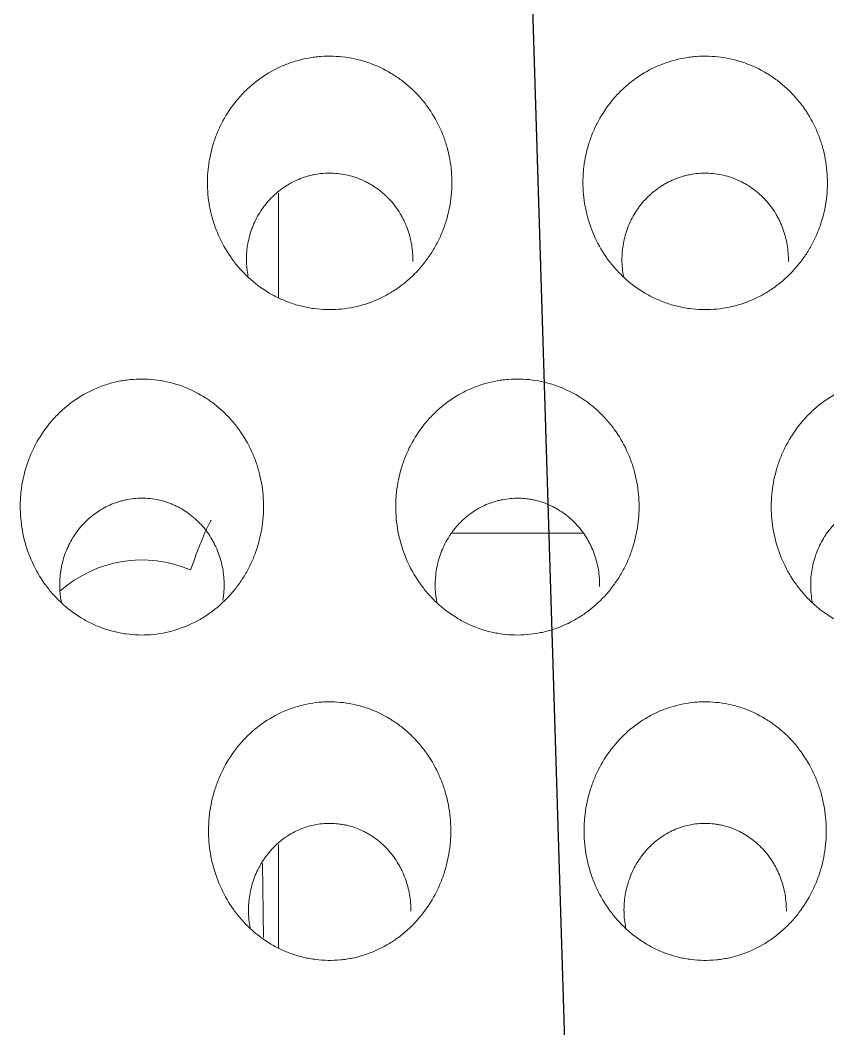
# Model space of a CAD drawing. Header units: inches. Extents: x 3778 to 56227, y -16914 to 35091.
# Drawn here: x 42394.77 to 42401.2, y -12669.57 to -12661.54 of the extents above; entities that cross this region are included whole.
import ezdxf

# ---------------------------------------------------------------- set-up
doc = ezdxf.new("R2010")
doc.units = ezdxf.units.IN
doc.header["$LTSCALE"] = 100
doc.header["$MEASUREMENT"] = 0
doc.linetypes.add('DH-HID2', pattern=[1.2, 0.8, -0.4])
doc.layers.add('2-con', color=2, linetype='Continuous')
doc.layers.add('FU-FURM', color=251, linetype='DH-HID2')
doc.layers.add('mark-B', color=2, linetype='Continuous', lineweight=20)

# ---------------------------------------------------------------- blocks, each defined once
blk = doc.blocks.new('cjscjdeh')
at = {"layer": 'FU-FURM', "color": 8}
blk.add_line((150240.6998, 68218.259), (150246.8581, 68019.7034), dxfattribs=at)
blk = doc.blocks.new('무풍1WAY 대형')
at = {"layer": 'mark-B'}
for p, q in [((287.224, -410.027), (287.224, -410.848)), ((287.3429, -410.1088), (287.352, -410.6977)), ((285.8386, -413.3262), (284.805, -413.3262)), ((287.224, -415.2016), (287.224, -416.0322))]:
    blk.add_line(p, q, dxfattribs=at)
blk.add_ellipse((288.3108, -412.0844), major_axis=(0, -1.0288), ratio=0.971746, start_param=5.885974, end_param=6.993406, dxfattribs=at)
for points, knots in [([(284.5927, -410.3292), (284.6311, -410.3826), (284.6638, -410.4387), (284.7186, -410.5559), (284.7407, -410.617), (284.7741, -410.7441), (284.7848, -410.8083), (284.7924, -410.9052), (284.7934, -410.9377), (284.7929, -410.9866), (284.7924, -411.0029), (284.7906, -411.0357), (284.7893, -411.0521), (284.7811, -411.1334), (284.7688, -411.197), (284.7419, -411.2905), (284.7316, -411.3213), (284.7079, -411.3821), (284.6945, -411.4123), (284.6507, -411.4998), (284.6164, -411.5547), (284.5573, -411.632), (284.5363, -411.6569), (284.5028, -411.6929), (284.4912, -411.7047), (284.4677, -411.7275), (284.4557, -411.7386), (284.3946, -411.7923), (284.3419, -411.83), (284.2712, -411.8703), (284.2568, -411.878), (284.2275, -411.8928), (284.2125, -411.8998), (284.1674, -411.9196), (284.1369, -411.9311), (284.0441, -411.9606), (283.9804, -411.9737), (283.8984, -411.9815), (283.8819, -411.9826), (283.8492, -411.9839), (283.8329, -411.9841), (283.784, -411.9834), (283.7191, -411.979), (283.6549, -411.9676), (283.6069, -411.9564), (283.5909, -411.9523), (283.5594, -411.9431), (283.5438, -411.9381), (283.4668, -411.9112), (283.4079, -411.8834), (283.3379, -411.841), (283.324, -411.8321), (283.2968, -411.8136), (283.2569, -411.785), (283.1946, -411.7327), (283.1491, -411.6861), (283.1058, -411.6372), (283.0852, -411.6114), (283.0276, -411.5319), (282.9948, -411.4759), (282.9602, -411.4022), (282.9536, -411.3873), (282.9412, -411.3571), (282.9352, -411.3418), (282.9185, -411.2954), (282.9089, -411.2642), (282.8844, -411.1698), (282.8738, -411.1058), (282.8664, -411.0081), (282.8654, -410.9751), (282.8663, -410.9098), (282.8683, -410.8774), (282.8783, -410.7806), (282.8906, -410.7169), (282.9134, -410.6382), (282.9183, -410.6225), (282.9289, -410.5914), (282.9457, -410.5454), (282.9655, -410.5009), (283.009, -410.414), (283.0432, -410.3588), (283.103, -410.2803), (283.1241, -410.2552), (283.1684, -410.2076), (283.2148, -410.1622), (283.2654, -410.1216), (283.3051, -410.093), (283.3186, -410.0838), (283.3462, -410.066), (283.3603, -410.0574), (283.4314, -410.0165), (283.4908, -409.9902), (283.5836, -409.9603), (283.6152, -409.952), (283.6636, -409.942), (283.6798, -409.9391), (283.7123, -409.9342), (283.7285, -409.9322), (283.8096, -409.9246), (283.8746, -409.9254), (283.9561, -409.9355), (283.9724, -409.938), (284.0048, -409.9438), (284.0529, -409.9538), (284.131, -409.9768), (284.1913, -410.0018), (284.2357, -410.0229), (284.2504, -410.0304), (284.2793, -410.0461), (284.2935, -410.0543), (284.3632, -410.0971), (284.4149, -410.1366), (284.4866, -410.2036), (284.5096, -410.2273), (284.553, -410.2767), (284.5735, -410.3025), (284.5927, -410.3292)], [0, 0, 0, 0, 0.03125, 0.03125, 0.0625, 0.0625, 0.09375, 0.09375, 0.109375, 0.109375, 0.117188, 0.117188, 0.125, 0.125, 0.15625, 0.15625, 0.171875, 0.171875, 0.1875, 0.1875, 0.21875, 0.21875, 0.234375, 0.234375, 0.242187, 0.242187, 0.25, 0.25, 0.28125, 0.28125, 0.289062, 0.289062, 0.296875, 0.296875, 0.3125, 0.3125, 0.34375, 0.34375, 0.351562, 0.351562, 0.359375, 0.359375, 0.375, 0.390625, 0.390625, 0.398437, 0.398437, 0.40625, 0.40625, 0.4375, 0.4375, 0.445312, 0.445312, 0.453125, 0.46875, 0.484375, 0.484375, 0.5, 0.5, 0.53125, 0.53125, 0.539062, 0.539062, 0.546875, 0.546875, 0.5625, 0.5625, 0.59375, 0.59375, 0.609375, 0.609375, 0.625, 0.625, 0.65625, 0.65625, 0.664062, 0.664062, 0.671875, 0.6875, 0.6875, 0.71875, 0.71875, 0.734375, 0.734375, 0.75, 0.765625, 0.765625, 0.773437, 0.773437, 0.78125, 0.78125, 0.8125, 0.8125, 0.828125, 0.828125, 0.835937, 0.835937, 0.84375, 0.84375, 0.875, 0.875, 0.882812, 0.882812, 0.890625, 0.90625, 0.921875, 0.921875, 0.929687, 0.929687, 0.9375, 0.9375, 0.96875, 0.96875, 0.984375, 0.984375, 1, 1, 1, 1]), ([(287.5802, -410.3292), (287.6187, -410.3826), (287.6514, -410.4387), (287.7062, -410.5559), (287.7283, -410.617), (287.7616, -410.7441), (287.7723, -410.8083), (287.7799, -410.9052), (287.781, -410.9377), (287.7805, -410.9866), (287.7799, -411.0029), (287.7781, -411.0357), (287.7768, -411.0521), (287.7686, -411.1334), (287.7564, -411.197), (287.7295, -411.2905), (287.7191, -411.3213), (287.6954, -411.3821), (287.6821, -411.4123), (287.6383, -411.4998), (287.604, -411.5547), (287.5449, -411.632), (287.5239, -411.6569), (287.4903, -411.6929), (287.4788, -411.7047), (287.4553, -411.7275), (287.4433, -411.7386), (287.3822, -411.7923), (287.3295, -411.83), (287.2587, -411.8703), (287.2443, -411.878), (287.215, -411.8928), (287.2001, -411.8998), (287.155, -411.9196), (287.1245, -411.9311), (287.0316, -411.9606), (286.9679, -411.9737), (286.8859, -411.9815), (286.8695, -411.9826), (286.8367, -411.9839), (286.8204, -411.9841), (286.7716, -411.9834), (286.7067, -411.979), (286.6424, -411.9676), (286.5944, -411.9564), (286.5784, -411.9523), (286.5469, -411.9431), (286.5313, -411.9381), (286.4543, -411.9112), (286.3955, -411.8834), (286.3254, -411.841), (286.3115, -411.8321), (286.2843, -411.8136), (286.2444, -411.785), (286.1821, -411.7327), (286.1367, -411.6861), (286.0934, -411.6372), (286.0727, -411.6114), (286.0152, -411.5319), (285.9823, -411.4759), (285.9478, -411.4022), (285.9412, -411.3873), (285.9287, -411.3571), (285.9228, -411.3418), (285.9061, -411.2954), (285.8965, -411.2642), (285.8719, -411.1698), (285.8613, -411.1058), (285.8539, -411.0081), (285.8529, -410.9751), (285.8539, -410.9098), (285.8558, -410.8774), (285.8658, -410.7806), (285.8782, -410.7169), (285.901, -410.6382), (285.9059, -410.6225), (285.9164, -410.5914), (285.9332, -410.5454), (285.953, -410.5009), (285.9965, -410.414), (286.0307, -410.3588), (286.0906, -410.2803), (286.1117, -410.2552), (286.1559, -410.2076), (286.2023, -410.1622), (286.253, -410.1216), (286.2927, -410.093), (286.3062, -410.0838), (286.3338, -410.066), (286.3479, -410.0574), (286.419, -410.0165), (286.4784, -409.9902), (286.5712, -409.9603), (286.6028, -409.952), (286.6511, -409.942), (286.6674, -409.9391), (286.6998, -409.9342), (286.716, -409.9322), (286.7972, -409.9246), (286.8622, -409.9254), (286.9436, -409.9355), (286.96, -409.938), (286.9924, -409.9438), (287.0405, -409.9538), (287.1186, -409.9768), (287.1788, -410.0018), (287.2232, -410.0229), (287.2379, -410.0304), (287.2669, -410.0461), (287.2811, -410.0543), (287.3508, -410.0971), (287.4025, -410.1366), (287.4742, -410.2036), (287.4972, -410.2273), (287.5405, -410.2767), (287.561, -410.3025), (287.5802, -410.3292)], [0, 0, 0, 0, 0.03125, 0.03125, 0.0625, 0.0625, 0.09375, 0.09375, 0.109375, 0.109375, 0.117187, 0.117187, 0.125, 0.125, 0.15625, 0.15625, 0.171875, 0.171875, 0.1875, 0.1875, 0.21875, 0.21875, 0.234375, 0.234375, 0.242187, 0.242187, 0.25, 0.25, 0.28125, 0.28125, 0.289062, 0.289062, 0.296875, 0.296875, 0.3125, 0.3125, 0.34375, 0.34375, 0.351562, 0.351562, 0.359375, 0.359375, 0.375, 0.390625, 0.390625, 0.398437, 0.398437, 0.40625, 0.40625, 0.4375, 0.4375, 0.445312, 0.445312, 0.453125, 0.46875, 0.484375, 0.484375, 0.5, 0.5, 0.53125, 0.53125, 0.539062, 0.539062, 0.546875, 0.546875, 0.5625, 0.5625, 0.59375, 0.59375, 0.609375, 0.609375, 0.625, 0.625, 0.65625, 0.65625, 0.664062, 0.664062, 0.671875, 0.6875, 0.6875, 0.71875, 0.71875, 0.734375, 0.734375, 0.75, 0.765625, 0.765625, 0.773437, 0.773437, 0.78125, 0.78125, 0.8125, 0.8125, 0.828125, 0.828125, 0.835937, 0.835937, 0.84375, 0.84375, 0.875, 0.875, 0.882812, 0.882812, 0.890625, 0.90625, 0.921875, 0.921875, 0.929687, 0.929687, 0.9375, 0.9375, 0.96875, 0.96875, 0.984375, 0.984375, 1, 1, 1, 1]), ([(284.4607, -410.1795), (284.4621, -410.1866), (284.4634, -410.1937), (284.4683, -410.2223), (284.4711, -410.244), (284.4738, -410.2769), (284.4744, -410.2879), (284.4752, -410.3099), (284.4754, -410.3209), (284.475, -410.3756), (284.4708, -410.4189), (284.4588, -410.4833), (284.4538, -410.5046), (284.4419, -410.547), (284.4349, -410.5679), (284.4115, -410.6291), (284.3924, -410.6681), (284.3638, -410.7146), (284.3579, -410.7238), (284.3455, -410.742), (284.3391, -410.751), (284.3191, -410.7774), (284.3051, -410.7942), (284.2609, -410.8424), (284.2285, -410.8714), (284.1752, -410.9101), (284.1566, -410.9222), (284.1186, -410.9443), (284.0797, -410.9642), (284.0391, -410.9799), (283.9975, -410.9934), (283.9763, -410.9991), (283.9113, -411.0128), (283.8678, -411.0171), (283.8023, -411.0166), (283.7804, -411.0152), (283.7475, -411.0113), (283.7365, -411.0097), (283.7148, -411.0059), (283.7041, -411.0038), (283.6507, -410.9915), (283.6094, -410.9772), (283.5595, -410.9538), (283.5496, -410.9488), (283.5302, -410.9384), (283.5015, -410.9221), (283.4563, -410.8915), (283.4227, -410.8634), (283.3904, -410.8335), (283.3749, -410.8176), (283.3313, -410.7684), (283.3057, -410.733), (283.2778, -410.6859), (283.2724, -410.6763), (283.2621, -410.6568), (283.2572, -410.6469), (283.2431, -410.617), (283.2347, -410.5968), (283.2124, -410.5353), (283.2013, -410.4931), (283.1903, -410.4279), (283.1876, -410.406), (283.1841, -410.3621), (283.1834, -410.3401), (283.1836, -410.318)], [0, 0, 0, 0, 0.009669, 0.009669, 0.038797, 0.038797, 0.053361, 0.053361, 0.067924, 0.067924, 0.126179, 0.126179, 0.155306, 0.155306, 0.184434, 0.184434, 0.242688, 0.242688, 0.257252, 0.257252, 0.271816, 0.271816, 0.300943, 0.300943, 0.359198, 0.359198, 0.388325, 0.388325, 0.417453, 0.44658, 0.44658, 0.475707, 0.475707, 0.533962, 0.533962, 0.563089, 0.563089, 0.577653, 0.577653, 0.592217, 0.592217, 0.650472, 0.650472, 0.665035, 0.665035, 0.679599, 0.708726, 0.737854, 0.737854, 0.766981, 0.766981, 0.825236, 0.825236, 0.839799, 0.839799, 0.854363, 0.854363, 0.883491, 0.883491, 0.941745, 0.941745, 0.970873, 0.970873, 1, 1, 1, 1]), ([(287.4482, -410.1795), (287.4496, -410.1866), (287.451, -410.1937), (287.4559, -410.2223), (287.4586, -410.244), (287.4613, -410.2769), (287.462, -410.2879), (287.4628, -410.3099), (287.4629, -410.3209), (287.4625, -410.3756), (287.4584, -410.4189), (287.4463, -410.4833), (287.4414, -410.5046), (287.4294, -410.547), (287.4225, -410.5679), (287.3991, -410.6291), (287.3799, -410.6681), (287.3513, -410.7146), (287.3454, -410.7238), (287.333, -410.742), (287.3266, -410.751), (287.3067, -410.7774), (287.2927, -410.7942), (287.2484, -410.8424), (287.216, -410.8714), (287.1628, -410.9101), (287.1442, -410.9222), (287.1062, -410.9443), (287.0673, -410.9642), (287.0266, -410.9799), (286.9851, -410.9934), (286.9638, -410.9991), (286.8989, -411.0128), (286.8554, -411.0171), (286.7898, -411.0166), (286.768, -411.0152), (286.735, -411.0113), (286.7241, -411.0097), (286.7024, -411.0059), (286.6916, -411.0038), (286.6383, -410.9915), (286.597, -410.9772), (286.5471, -410.9538), (286.5371, -410.9488), (286.5177, -410.9384), (286.4891, -410.9221), (286.4438, -410.8915), (286.4103, -410.8634), (286.378, -410.8335), (286.3625, -410.8176), (286.3188, -410.7684), (286.2932, -410.733), (286.2653, -410.6859), (286.26, -410.6763), (286.2497, -410.6568), (286.2447, -410.6469), (286.2307, -410.617), (286.2223, -410.5968), (286.2, -410.5353), (286.1888, -410.4931), (286.1778, -410.4279), (286.1751, -410.406), (286.1717, -410.3621), (286.1709, -410.3401), (286.1712, -410.318)], [0, 0, 0, 0, 0.009669, 0.009669, 0.038797, 0.038797, 0.053361, 0.053361, 0.067924, 0.067924, 0.126179, 0.126179, 0.155306, 0.155306, 0.184434, 0.184434, 0.242688, 0.242688, 0.257252, 0.257252, 0.271816, 0.271816, 0.300943, 0.300943, 0.359198, 0.359198, 0.388325, 0.388325, 0.417453, 0.44658, 0.44658, 0.475707, 0.475707, 0.533962, 0.533962, 0.563089, 0.563089, 0.577653, 0.577653, 0.592217, 0.592217, 0.650472, 0.650472, 0.665035, 0.665035, 0.679599, 0.708726, 0.737854, 0.737854, 0.766981, 0.766981, 0.825236, 0.825236, 0.839799, 0.839799, 0.854363, 0.854363, 0.883491, 0.883491, 0.941745, 0.941745, 0.970873, 0.970873, 1, 1, 1, 1]), ([(283.1062, -412.9192), (283.1446, -412.9724), (283.1771, -413.0283), (283.2316, -413.145), (283.2535, -413.2059), (283.278, -413.3009), (283.2847, -413.3328), (283.2951, -413.3967), (283.3026, -413.4609), (283.3042, -413.5256), (283.3033, -413.5743), (283.3026, -413.5905), (283.3004, -413.6231), (283.299, -413.6394), (283.29, -413.7203), (283.2769, -413.7836), (283.2489, -413.8762), (283.2381, -413.9068), (283.2196, -413.952), (283.2131, -413.967), (283.1993, -413.9967), (283.1921, -414.0113), (283.1545, -414.0832), (283.1194, -414.1373), (283.0589, -414.2133), (283.0375, -414.2377), (283.0032, -414.273), (282.9915, -414.2845), (282.9677, -414.3067), (282.9556, -414.3175), (282.8936, -414.3698), (282.8403, -414.4064), (282.7688, -414.4454), (282.7543, -414.4528), (282.7247, -414.467), (282.7097, -414.4738), (282.6645, -414.4926), (282.6033, -414.5145), (282.5403, -414.5299), (282.4924, -414.539), (282.4763, -414.5416), (282.444, -414.546), (282.4276, -414.5478), (282.3457, -414.5545), (282.2807, -414.5529), (282.1841, -414.5403), (282.152, -414.5344), (282.1041, -414.523), (282.0882, -414.5187), (282.0568, -414.5095), (282.0413, -414.5044), (281.9646, -414.4773), (281.906, -414.4495), (281.8361, -414.4071), (281.8223, -414.3982), (281.7952, -414.3798), (281.7554, -414.3513), (281.6932, -414.2992), (281.6479, -414.2528), (281.6155, -414.2162), (281.605, -414.2038), (281.5845, -414.1782), (281.5745, -414.1652), (281.5267, -414.0992), (281.494, -414.0434), (281.4528, -413.9553), (281.4404, -413.9252), (281.4183, -413.8636), (281.4088, -413.8325), (281.3847, -413.7384), (281.3745, -413.6746), (281.3678, -413.5773), (281.3671, -413.5445), (281.3686, -413.4794), (281.3708, -413.4471), (281.3818, -413.3509), (281.3949, -413.2875), (281.4187, -413.2094), (281.4239, -413.1938), (281.4348, -413.1631), (281.4522, -413.1175), (281.4863, -413.0442), (281.5188, -412.9884), (281.5453, -412.9476), (281.5544, -412.9341), (281.5734, -412.9076), (281.5833, -412.8946), (281.6342, -412.8303), (281.6793, -412.7837), (281.7532, -412.7209), (281.7789, -412.7011), (281.8191, -412.6733), (281.8328, -412.6643), (281.8607, -412.647), (281.8749, -412.6388), (281.9464, -412.5994), (282.0061, -412.5742), (282.0994, -412.5459), (282.1311, -412.538), (282.1958, -412.5257), (282.2281, -412.5213), (282.3253, -412.5133), (282.3902, -412.5148), (282.4716, -412.5255), (282.4879, -412.5281), (282.5201, -412.5341), (282.568, -412.5444), (282.6458, -412.5677), (282.7059, -412.5927), (282.7501, -412.6139), (282.7648, -412.6214), (282.7936, -412.6371), (282.8078, -412.6453), (282.8772, -412.688), (282.9288, -412.7273), (283.0004, -412.7941), (283.0233, -412.8177), (283.0666, -412.8669), (283.087, -412.8926), (283.1062, -412.9192)], [0, 0, 0, 0, 0.03125, 0.03125, 0.0625, 0.0625, 0.078125, 0.078125, 0.09375, 0.109375, 0.109375, 0.117188, 0.117188, 0.125, 0.125, 0.15625, 0.15625, 0.171875, 0.171875, 0.179688, 0.179688, 0.1875, 0.1875, 0.21875, 0.21875, 0.234375, 0.234375, 0.242188, 0.242188, 0.25, 0.25, 0.28125, 0.28125, 0.289063, 0.289063, 0.296875, 0.296875, 0.3125, 0.328125, 0.328125, 0.335938, 0.335938, 0.34375, 0.34375, 0.375, 0.375, 0.390625, 0.390625, 0.398438, 0.398438, 0.40625, 0.40625, 0.4375, 0.4375, 0.445313, 0.445313, 0.453125, 0.46875, 0.484375, 0.484375, 0.492188, 0.492188, 0.5, 0.5, 0.53125, 0.53125, 0.546875, 0.546875, 0.5625, 0.5625, 0.59375, 0.59375, 0.609375, 0.609375, 0.625, 0.625, 0.65625, 0.65625, 0.664063, 0.664063, 0.671875, 0.6875, 0.703125, 0.703125, 0.710938, 0.710938, 0.71875, 0.71875, 0.75, 0.75, 0.765625, 0.765625, 0.773438, 0.773438, 0.78125, 0.78125, 0.8125, 0.8125, 0.828125, 0.828125, 0.84375, 0.84375, 0.875, 0.875, 0.882813, 0.882813, 0.890625, 0.90625, 0.921875, 0.921875, 0.929688, 0.929688, 0.9375, 0.9375, 0.96875, 0.96875, 0.984375, 0.984375, 1, 1, 1, 1]), ([(286.0938, -412.9192), (286.1321, -412.9724), (286.1647, -413.0283), (286.2191, -413.145), (286.241, -413.2059), (286.2656, -413.3009), (286.2723, -413.3328), (286.2827, -413.3967), (286.2901, -413.4609), (286.2918, -413.5256), (286.2908, -413.5743), (286.2901, -413.5905), (286.288, -413.6231), (286.2865, -413.6394), (286.2775, -413.7203), (286.2645, -413.7836), (286.2364, -413.8762), (286.2256, -413.9068), (286.2072, -413.952), (286.2006, -413.967), (286.1869, -413.9967), (286.1797, -414.0113), (286.1421, -414.0832), (286.1069, -414.1373), (286.0465, -414.2133), (286.025, -414.2377), (285.9908, -414.273), (285.9791, -414.2845), (285.9553, -414.3067), (285.9431, -414.3175), (285.8812, -414.3698), (285.8279, -414.4064), (285.7564, -414.4454), (285.7418, -414.4528), (285.7123, -414.467), (285.6973, -414.4738), (285.652, -414.4926), (285.5908, -414.5145), (285.5279, -414.5299), (285.48, -414.539), (285.4639, -414.5416), (285.4315, -414.546), (285.4152, -414.5478), (285.3332, -414.5545), (285.2683, -414.5529), (285.1716, -414.5403), (285.1396, -414.5344), (285.0917, -414.523), (285.0758, -414.5187), (285.0444, -414.5095), (285.0289, -414.5044), (284.9522, -414.4773), (284.8935, -414.4495), (284.8237, -414.4071), (284.8098, -414.3982), (284.7827, -414.3798), (284.7429, -414.3513), (284.6808, -414.2992), (284.6354, -414.2528), (284.603, -414.2162), (284.5925, -414.2038), (284.572, -414.1782), (284.5621, -414.1652), (284.5143, -414.0992), (284.4815, -414.0434), (284.4403, -413.9553), (284.4279, -413.9252), (284.4059, -413.8636), (284.3964, -413.8325), (284.3723, -413.7384), (284.362, -413.6746), (284.3554, -413.5773), (284.3546, -413.5445), (284.3562, -413.4794), (284.3584, -413.4471), (284.3694, -413.3509), (284.3825, -413.2875), (284.4063, -413.2094), (284.4114, -413.1938), (284.4224, -413.1631), (284.4398, -413.1175), (284.4738, -413.0442), (284.5064, -412.9884), (284.5328, -412.9476), (284.542, -412.9341), (284.561, -412.9076), (284.5708, -412.8946), (284.6218, -412.8303), (284.6668, -412.7837), (284.7407, -412.7209), (284.7664, -412.7011), (284.8066, -412.6733), (284.8203, -412.6643), (284.8483, -412.647), (284.8624, -412.6388), (284.934, -412.5994), (284.9937, -412.5742), (285.0869, -412.5459), (285.1187, -412.538), (285.1833, -412.5257), (285.2157, -412.5213), (285.3129, -412.5133), (285.3778, -412.5148), (285.4591, -412.5255), (285.4754, -412.5281), (285.5076, -412.5341), (285.5555, -412.5444), (285.6333, -412.5677), (285.6934, -412.5927), (285.7377, -412.6139), (285.7524, -412.6214), (285.7812, -412.6371), (285.7953, -412.6453), (285.8648, -412.688), (285.9164, -412.7273), (285.9879, -412.7941), (286.0109, -412.8177), (286.0542, -412.8669), (286.0746, -412.8926), (286.0938, -412.9192)], [0, 0, 0, 0, 0.03125, 0.03125, 0.0625, 0.0625, 0.078125, 0.078125, 0.09375, 0.109375, 0.109375, 0.117188, 0.117188, 0.125, 0.125, 0.15625, 0.15625, 0.171875, 0.171875, 0.179688, 0.179688, 0.1875, 0.1875, 0.21875, 0.21875, 0.234375, 0.234375, 0.242188, 0.242188, 0.25, 0.25, 0.28125, 0.28125, 0.289063, 0.289063, 0.296875, 0.296875, 0.3125, 0.328125, 0.328125, 0.335938, 0.335938, 0.34375, 0.34375, 0.375, 0.375, 0.390625, 0.390625, 0.398438, 0.398438, 0.40625, 0.40625, 0.4375, 0.4375, 0.445313, 0.445313, 0.453125, 0.46875, 0.484375, 0.484375, 0.492188, 0.492188, 0.5, 0.5, 0.53125, 0.53125, 0.546875, 0.546875, 0.5625, 0.5625, 0.59375, 0.59375, 0.609375, 0.609375, 0.625, 0.625, 0.65625, 0.65625, 0.664063, 0.664063, 0.671875, 0.6875, 0.703125, 0.703125, 0.710938, 0.710938, 0.71875, 0.71875, 0.75, 0.75, 0.765625, 0.765625, 0.773438, 0.773438, 0.78125, 0.78125, 0.8125, 0.8125, 0.828125, 0.828125, 0.84375, 0.84375, 0.875, 0.875, 0.882813, 0.882813, 0.890625, 0.90625, 0.921875, 0.921875, 0.929688, 0.929688, 0.9375, 0.9375, 0.96875, 0.96875, 0.984375, 0.984375, 1, 1, 1, 1]), ([(289.0845, -412.9237), (289.1226, -412.9771), (289.1549, -413.0332), (289.2087, -413.1502), (289.2303, -413.2112), (289.2543, -413.3063), (289.2608, -413.3383), (289.2709, -413.4023), (289.2781, -413.4665), (289.2794, -413.5311), (289.2782, -413.5798), (289.2774, -413.5961), (289.2751, -413.6286), (289.2735, -413.6449), (289.2641, -413.7258), (289.2507, -413.789), (289.2222, -413.8815), (289.2112, -413.912), (289.1925, -413.9571), (289.1859, -413.9721), (289.172, -414.0016), (289.1647, -414.0162), (289.1267, -414.088), (289.0913, -414.1419), (289.0304, -414.2175), (289.0088, -414.2418), (288.9744, -414.2769), (288.9626, -414.2883), (288.9387, -414.3104), (288.9264, -414.3211), (288.8642, -414.3731), (288.8107, -414.4094), (288.739, -414.4479), (288.7244, -414.4553), (288.6947, -414.4693), (288.6797, -414.476), (288.6343, -414.4946), (288.573, -414.5161), (288.51, -414.5311), (288.462, -414.5399), (288.4459, -414.5425), (288.4135, -414.5467), (288.3972, -414.5483), (288.3152, -414.5546), (288.2502, -414.5525), (288.1537, -414.5394), (288.1216, -414.5333), (288.0738, -414.5216), (288.0579, -414.5172), (288.0266, -414.5078), (288.0111, -414.5027), (287.9346, -414.4751), (287.8761, -414.4469), (287.8065, -414.4041), (287.7927, -414.3951), (287.7657, -414.3766), (287.7261, -414.3478), (287.6643, -414.2954), (287.6192, -414.2487), (287.5762, -414.1998), (287.5558, -414.174), (287.4988, -414.0945), (287.4664, -414.0385), (287.4257, -413.9502), (287.4134, -413.92), (287.3917, -413.8583), (287.3824, -413.8272), (287.3588, -413.7329), (287.3489, -413.6691), (287.3427, -413.5717), (287.3422, -413.5389), (287.344, -413.4739), (287.3464, -413.4416), (287.3579, -413.3454), (287.3713, -413.2821), (287.3955, -413.2041), (287.4008, -413.1886), (287.4119, -413.1579), (287.4295, -413.1124), (287.464, -413.0393), (287.4968, -412.9836), (287.5324, -412.9294), (287.5515, -412.9029), (287.6131, -412.8262), (287.6584, -412.7798), (287.7326, -412.7174), (287.7585, -412.6978), (287.7988, -412.6702), (287.8126, -412.6613), (287.8406, -412.6442), (287.8548, -412.636), (287.9266, -412.5971), (287.9865, -412.5723), (288.0799, -412.5445), (288.1117, -412.5368), (288.1764, -412.5248), (288.2088, -412.5206), (288.306, -412.5132), (288.3709, -412.5151), (288.4522, -412.5263), (288.4685, -412.529), (288.5007, -412.5353), (288.5485, -412.5458), (288.6261, -412.5696), (288.6861, -412.595), (288.7302, -412.6164), (288.7448, -412.624), (288.7736, -412.6399), (288.7877, -412.6482), (288.8569, -412.6912), (288.9082, -412.7309), (288.9794, -412.798), (289.0022, -412.8218), (289.0452, -412.8712), (289.0655, -412.897), (289.0845, -412.9237)], [0, 0, 0, 0, 0.03125, 0.03125, 0.0625, 0.0625, 0.078125, 0.078125, 0.09375, 0.109375, 0.109375, 0.117187, 0.117187, 0.125, 0.125, 0.15625, 0.15625, 0.171875, 0.171875, 0.179687, 0.179687, 0.1875, 0.1875, 0.21875, 0.21875, 0.234375, 0.234375, 0.242187, 0.242187, 0.25, 0.25, 0.28125, 0.28125, 0.289062, 0.289062, 0.296875, 0.296875, 0.3125, 0.328125, 0.328125, 0.335937, 0.335937, 0.34375, 0.34375, 0.375, 0.375, 0.390625, 0.390625, 0.398437, 0.398437, 0.40625, 0.40625, 0.4375, 0.4375, 0.445312, 0.445312, 0.453125, 0.46875, 0.484375, 0.484375, 0.5, 0.5, 0.53125, 0.53125, 0.546875, 0.546875, 0.5625, 0.5625, 0.59375, 0.59375, 0.609375, 0.609375, 0.625, 0.625, 0.65625, 0.65625, 0.664062, 0.664062, 0.671875, 0.6875, 0.703125, 0.703125, 0.71875, 0.71875, 0.75, 0.75, 0.765625, 0.765625, 0.773438, 0.773438, 0.78125, 0.78125, 0.8125, 0.8125, 0.828125, 0.828125, 0.84375, 0.84375, 0.875, 0.875, 0.882812, 0.882812, 0.890625, 0.90625, 0.921875, 0.921875, 0.929687, 0.929687, 0.9375, 0.9375, 0.96875, 0.96875, 0.984375, 0.984375, 1, 1, 1, 1]), ([(282.9755, -412.771), (282.977, -412.7785), (282.9784, -412.786), (282.9833, -412.8151), (282.986, -412.8369), (282.9894, -412.8808), (282.9901, -412.9031), (282.9892, -412.969), (282.9847, -413.0125), (282.972, -413.0769), (282.9667, -413.0983), (282.9542, -413.1407), (282.947, -413.1616), (282.9227, -413.2227), (282.9028, -413.2617), (282.8734, -413.308), (282.8673, -413.3171), (282.8545, -413.3351), (282.8479, -413.3441), (282.8275, -413.3702), (282.8131, -413.3869), (282.7678, -413.4345), (282.7347, -413.4631), (282.6805, -413.5012), (282.6616, -413.5131), (282.623, -413.5346), (282.5836, -413.5539), (282.5425, -413.5692), (282.511, -413.579), (282.5004, -413.582), (282.4789, -413.5874), (282.468, -413.5899), (282.4136, -413.6007), (282.3698, -413.6046), (282.3038, -413.6036), (282.2818, -413.6021), (282.2487, -413.598), (282.2377, -413.5964), (282.2159, -413.5925), (282.2051, -413.5903), (282.1514, -413.5778), (282.1099, -413.5634), (282.0597, -413.5399), (282.0497, -413.5349), (282.0302, -413.5245), (282.0013, -413.5082), (281.9558, -413.4775), (281.9219, -413.4494), (281.8894, -413.4196), (281.8737, -413.4037), (281.8297, -413.3544), (281.8038, -413.319), (281.7757, -413.2717), (281.7703, -413.2621), (281.7599, -413.2426), (281.7549, -413.2327), (281.7407, -413.2027), (281.7323, -413.1824), (281.7098, -413.1206), (281.6987, -413.0783), (281.6878, -413.0129), (281.6851, -412.9909), (281.6818, -412.9468), (281.6812, -412.9247), (281.6816, -412.9025)], [0, 0, 0, 0, 0.010161, 0.010161, 0.039274, 0.039274, 0.068387, 0.068387, 0.126613, 0.126613, 0.155725, 0.155725, 0.184838, 0.184838, 0.243064, 0.243064, 0.257621, 0.257621, 0.272177, 0.272177, 0.30129, 0.30129, 0.359516, 0.359516, 0.388629, 0.388629, 0.417742, 0.446855, 0.446855, 0.461411, 0.461411, 0.475968, 0.475968, 0.534193, 0.534193, 0.563306, 0.563306, 0.577863, 0.577863, 0.592419, 0.592419, 0.650645, 0.650645, 0.665201, 0.665201, 0.679758, 0.708871, 0.737984, 0.737984, 0.767097, 0.767097, 0.825323, 0.825323, 0.839879, 0.839879, 0.854435, 0.854435, 0.883548, 0.883548, 0.941774, 0.941774, 0.970887, 0.970887, 1, 1, 1, 1]), ([(285.9631, -412.771), (285.9646, -412.7785), (285.966, -412.786), (285.9709, -412.8151), (285.9736, -412.8369), (285.977, -412.8808), (285.9777, -412.9031), (285.9768, -412.969), (285.9722, -413.0125), (285.9595, -413.0769), (285.9543, -413.0983), (285.9418, -413.1407), (285.9346, -413.1616), (285.9102, -413.2227), (285.8904, -413.2617), (285.8609, -413.308), (285.8548, -413.3171), (285.8421, -413.3351), (285.8355, -413.3441), (285.815, -413.3702), (285.8007, -413.3869), (285.7554, -413.4345), (285.7223, -413.4631), (285.668, -413.5012), (285.6491, -413.5131), (285.6106, -413.5346), (285.5712, -413.5539), (285.53, -413.5692), (285.4985, -413.579), (285.4879, -413.582), (285.4665, -413.5874), (285.4556, -413.5899), (285.4011, -413.6007), (285.3573, -413.6046), (285.2914, -413.6036), (285.2693, -413.6021), (285.2362, -413.598), (285.2252, -413.5964), (285.2034, -413.5925), (285.1926, -413.5903), (285.139, -413.5778), (285.0974, -413.5634), (285.0472, -413.5399), (285.0373, -413.5349), (285.0177, -413.5245), (284.9889, -413.5082), (284.9433, -413.4775), (284.9095, -413.4494), (284.8769, -413.4196), (284.8613, -413.4037), (284.8172, -413.3544), (284.7913, -413.319), (284.7632, -413.2717), (284.7578, -413.2621), (284.7474, -413.2426), (284.7424, -413.2327), (284.7283, -413.2027), (284.7198, -413.1824), (284.6974, -413.1206), (284.6862, -413.0783), (284.6753, -413.0129), (284.6727, -412.9909), (284.6694, -412.9468), (284.6688, -412.9247), (284.6691, -412.9025)], [0, 0, 0, 0, 0.010161, 0.010161, 0.039274, 0.039274, 0.068387, 0.068387, 0.126613, 0.126613, 0.155725, 0.155725, 0.184838, 0.184838, 0.243064, 0.243064, 0.257621, 0.257621, 0.272177, 0.272177, 0.30129, 0.30129, 0.359516, 0.359516, 0.388629, 0.388629, 0.417742, 0.446855, 0.446855, 0.461411, 0.461411, 0.475968, 0.475968, 0.534193, 0.534193, 0.563306, 0.563306, 0.577863, 0.577863, 0.592419, 0.592419, 0.650645, 0.650645, 0.665201, 0.665201, 0.679758, 0.708871, 0.737984, 0.737984, 0.767097, 0.767097, 0.825323, 0.825323, 0.839879, 0.839879, 0.854435, 0.854435, 0.883548, 0.883548, 0.941774, 0.941774, 0.970887, 0.970887, 1, 1, 1, 1]), ([(288.6676, -413.4927), (288.6309, -413.5178), (288.5923, -413.5388), (288.5315, -413.5641), (288.5108, -413.5715), (288.4789, -413.581), (288.4681, -413.5839), (288.4466, -413.5891), (288.4358, -413.5915), (288.3817, -413.6015), (288.3379, -413.605), (288.2717, -413.6032), (288.2494, -413.6014), (288.2056, -413.5955), (288.1624, -413.5873), (288.1203, -413.5746), (288.0892, -413.5635), (288.0789, -413.5595), (288.0584, -413.5509), (288.0482, -413.5463), (287.9984, -413.5223), (287.9611, -413.4993), (287.9174, -413.4659), (287.9088, -413.459), (287.892, -413.4447), (287.8837, -413.4373), (287.8594, -413.4146), (287.8441, -413.3987), (287.8008, -413.3492), (287.7752, -413.3136), (287.7474, -413.2658), (287.7421, -413.256), (287.7319, -413.2365), (287.7174, -413.2069), (287.6968, -413.1562), (287.6841, -413.1142), (287.6733, -413.0716), (287.6688, -413.0498), (287.6586, -412.9845), (287.6557, -412.9409), (287.6573, -412.8753), (287.6588, -412.8534), (287.6626, -412.8205), (287.6642, -412.8095), (287.6664, -412.7959), (287.6668, -412.7932), (287.6673, -412.7906)], [0, 0, 0, 0, 0.084663, 0.084663, 0.126995, 0.126995, 0.148161, 0.148161, 0.169326, 0.169326, 0.25399, 0.25399, 0.296321, 0.296321, 0.338653, 0.380985, 0.380985, 0.40215, 0.40215, 0.423316, 0.423316, 0.507979, 0.507979, 0.529145, 0.529145, 0.550311, 0.550311, 0.592643, 0.592643, 0.677306, 0.677306, 0.698472, 0.698472, 0.719637, 0.761969, 0.804301, 0.804301, 0.846632, 0.846632, 0.931295, 0.931295, 0.973627, 0.973627, 0.994793, 0.994793, 1, 1, 1, 1]), ([(288.9518, -412.7771), (288.9533, -412.7849), (288.9547, -412.7927), (288.9577, -412.8115), (288.9592, -412.8225), (288.9616, -412.8444), (288.9646, -412.8772), (288.9658, -412.9319), (288.9628, -412.9755), (288.9591, -413.0082), (288.9576, -413.0191), (288.9541, -413.0408), (288.9521, -413.0517), (288.9409, -413.1058), (288.9281, -413.1477), (288.9033, -413.2083), (288.8941, -413.2281), (288.8737, -413.2671), (288.8625, -413.2863), (288.8264, -413.3417), (288.7992, -413.3759), (288.7535, -413.4231), (288.7374, -413.4381), (288.7036, -413.4666), (288.6859, -413.4802), (288.6676, -413.4927)], [0, 0, 0, 0, 0.029126, 0.029126, 0.069579, 0.069579, 0.110032, 0.190938, 0.271844, 0.271844, 0.312298, 0.312298, 0.352751, 0.352751, 0.514563, 0.514563, 0.595469, 0.595469, 0.676375, 0.676375, 0.838188, 0.838188, 0.919094, 0.919094, 1, 1, 1, 1]), ([(287.924, -413.0331), (287.9105, -413.0712), (287.8969, -413.1085), (287.8697, -413.1811), (287.8561, -413.2163), (287.8289, -413.284), (287.8153, -413.3164), (287.7949, -413.3619), (287.788, -413.3765), (287.7744, -413.4044), (287.7676, -413.4177), (287.7608, -413.4301)], [0, 0, 0, 0, 0.25, 0.25, 0.5, 0.5, 0.75, 0.75, 0.875, 0.875, 1, 1, 1, 1]), ([(284.6052, -415.5064), (284.6437, -415.5593), (284.6763, -415.6149), (284.7308, -415.731), (284.7527, -415.7915), (284.773, -415.8703), (284.7767, -415.8862), (284.7833, -415.9179), (284.7921, -415.9656), (284.8012, -416.0455), (284.8025, -416.1099), (284.8013, -416.1583), (284.8005, -416.1745), (284.7982, -416.2069), (284.7967, -416.2231), (284.7871, -416.3036), (284.7735, -416.3665), (284.7446, -416.4585), (284.7334, -416.4888), (284.7145, -416.5336), (284.7078, -416.5485), (284.6938, -416.5778), (284.6864, -416.5923), (284.648, -416.6634), (284.6122, -416.7168), (284.5507, -416.7917), (284.5289, -416.8158), (284.4827, -416.862), (284.4586, -416.8838), (284.3835, -416.9452), (284.3297, -416.9809), (284.2433, -417.0265), (284.2134, -417.0404), (284.153, -417.0647), (284.0917, -417.0858), (284.0286, -417.1005), (283.9806, -417.1092), (283.9645, -417.1116), (283.9321, -417.1158), (283.9157, -417.1174), (283.834, -417.1235), (283.7691, -417.1215), (283.6726, -417.1087), (283.6406, -417.1027), (283.5927, -417.0912), (283.5768, -417.0869), (283.5455, -417.0777), (283.5301, -417.0727), (283.4535, -417.0457), (283.3949, -417.018), (283.325, -416.9759), (283.3112, -416.9671), (283.2841, -416.9488), (283.2443, -416.9205), (283.1821, -416.8688), (283.1367, -416.8228), (283.1042, -416.7865), (283.0937, -416.7742), (283.0732, -416.7488), (283.0632, -416.7359), (283.0152, -416.6703), (282.9824, -416.6148), (282.9412, -416.5273), (282.9288, -416.4973), (282.9068, -416.436), (282.8973, -416.405), (282.8733, -416.3113), (282.8632, -416.2478), (282.8569, -416.1509), (282.8564, -416.1182), (282.8582, -416.0535), (282.8606, -416.0213), (282.8723, -415.9256), (282.8858, -415.8626), (282.9104, -415.7851), (282.9157, -415.7696), (282.9269, -415.7391), (282.9448, -415.694), (282.9797, -415.6214), (283.0129, -415.5661), (283.0398, -415.5258), (283.0491, -415.5125), (283.0685, -415.4864), (283.0786, -415.4734), (283.1302, -415.4103), (283.1758, -415.3645), (283.2506, -415.3029), (283.2765, -415.2835), (283.3172, -415.2563), (283.331, -415.2475), (283.3591, -415.2307), (283.3734, -415.2227), (283.4452, -415.1845), (283.5051, -415.1601), (283.5831, -415.1374), (283.5989, -415.1332), (283.6307, -415.1257), (283.6468, -415.1224), (283.6952, -415.1136), (283.7275, -415.1095), (283.8246, -415.1022), (283.8894, -415.1041), (283.9708, -415.1151), (283.987, -415.1177), (284.0191, -415.1238), (284.0669, -415.1341), (284.1445, -415.1574), (284.2046, -415.1823), (284.2488, -415.2034), (284.2635, -415.2108), (284.2923, -415.2264), (284.3064, -415.2346), (284.3759, -415.2769), (284.4275, -415.3159), (284.4991, -415.3822), (284.5221, -415.4056), (284.5655, -415.4545), (284.586, -415.4799), (284.6052, -415.5064)], [0, 0, 0, 0, 0.03125, 0.03125, 0.0625, 0.0625, 0.070312, 0.070312, 0.078125, 0.09375, 0.109375, 0.109375, 0.117187, 0.117187, 0.125, 0.125, 0.15625, 0.15625, 0.171875, 0.171875, 0.179687, 0.179687, 0.1875, 0.1875, 0.21875, 0.21875, 0.234375, 0.234375, 0.25, 0.25, 0.28125, 0.28125, 0.296875, 0.296875, 0.3125, 0.328125, 0.328125, 0.335937, 0.335937, 0.34375, 0.34375, 0.375, 0.375, 0.390625, 0.390625, 0.398437, 0.398437, 0.40625, 0.40625, 0.4375, 0.4375, 0.445313, 0.445313, 0.453125, 0.46875, 0.484375, 0.484375, 0.492188, 0.492188, 0.5, 0.5, 0.53125, 0.53125, 0.546875, 0.546875, 0.5625, 0.5625, 0.59375, 0.59375, 0.609375, 0.609375, 0.625, 0.625, 0.65625, 0.65625, 0.664063, 0.664063, 0.671875, 0.6875, 0.703125, 0.703125, 0.710938, 0.710938, 0.71875, 0.71875, 0.75, 0.75, 0.765625, 0.765625, 0.773438, 0.773438, 0.78125, 0.78125, 0.8125, 0.8125, 0.820313, 0.820313, 0.828125, 0.828125, 0.84375, 0.84375, 0.875, 0.875, 0.882813, 0.882813, 0.890625, 0.90625, 0.921875, 0.921875, 0.929688, 0.929688, 0.9375, 0.9375, 0.96875, 0.96875, 0.984375, 0.984375, 1, 1, 1, 1]), ([(287.5927, -415.5064), (287.6312, -415.5593), (287.6638, -415.6149), (287.7183, -415.731), (287.7402, -415.7915), (287.7605, -415.8703), (287.7642, -415.8862), (287.7709, -415.9179), (287.7797, -415.9656), (287.7887, -416.0455), (287.7901, -416.1099), (287.7889, -416.1583), (287.7881, -416.1745), (287.7858, -416.2069), (287.7842, -416.2231), (287.7746, -416.3036), (287.7611, -416.3665), (287.7321, -416.4585), (287.721, -416.4888), (287.7021, -416.5336), (287.6954, -416.5485), (287.6813, -416.5778), (287.6739, -416.5923), (287.6355, -416.6634), (287.5997, -416.7168), (287.5383, -416.7917), (287.5165, -416.8158), (287.4702, -416.862), (287.4461, -416.8838), (287.371, -416.9452), (287.3173, -416.9809), (287.2309, -417.0265), (287.201, -417.0404), (287.1406, -417.0647), (287.0792, -417.0858), (287.0162, -417.1005), (286.9682, -417.1092), (286.9521, -417.1116), (286.9196, -417.1158), (286.9033, -417.1174), (286.8215, -417.1235), (286.7567, -417.1215), (286.6601, -417.1087), (286.6281, -417.1027), (286.5803, -417.0912), (286.5644, -417.0869), (286.5331, -417.0777), (286.5176, -417.0727), (286.441, -417.0457), (286.3825, -417.018), (286.3126, -416.9759), (286.2987, -416.9671), (286.2716, -416.9488), (286.2318, -416.9205), (286.1696, -416.8688), (286.1242, -416.8228), (286.0918, -416.7865), (286.0812, -416.7742), (286.0607, -416.7488), (286.0507, -416.7359), (286.0028, -416.6703), (285.97, -416.6148), (285.9287, -416.5273), (285.9164, -416.4973), (285.8943, -416.436), (285.8848, -416.405), (285.8609, -416.3113), (285.8508, -416.2478), (285.8445, -416.1509), (285.8439, -416.1182), (285.8457, -416.0535), (285.8482, -416.0213), (285.8598, -415.9256), (285.8734, -415.8626), (285.8979, -415.7851), (285.9032, -415.7696), (285.9145, -415.7391), (285.9324, -415.694), (285.9672, -415.6214), (286.0004, -415.5661), (286.0274, -415.5258), (286.0367, -415.5125), (286.0561, -415.4864), (286.0661, -415.4734), (286.1178, -415.4103), (286.1634, -415.3645), (286.2381, -415.3029), (286.2641, -415.2835), (286.3047, -415.2563), (286.3186, -415.2475), (286.3467, -415.2307), (286.3609, -415.2227), (286.4328, -415.1845), (286.4927, -415.1601), (286.5707, -415.1374), (286.5864, -415.1332), (286.6182, -415.1257), (286.6343, -415.1224), (286.6827, -415.1136), (286.715, -415.1095), (286.8121, -415.1022), (286.877, -415.1041), (286.9583, -415.1151), (286.9745, -415.1177), (287.0067, -415.1238), (287.0544, -415.1341), (287.1321, -415.1574), (287.1921, -415.1823), (287.2364, -415.2034), (287.251, -415.2108), (287.2798, -415.2264), (287.294, -415.2346), (287.3634, -415.2769), (287.415, -415.3159), (287.4867, -415.3822), (287.5097, -415.4056), (287.553, -415.4545), (287.5735, -415.4799), (287.5927, -415.5064)], [0, 0, 0, 0, 0.03125, 0.03125, 0.0625, 0.0625, 0.070312, 0.070312, 0.078125, 0.09375, 0.109375, 0.109375, 0.117187, 0.117187, 0.125, 0.125, 0.15625, 0.15625, 0.171875, 0.171875, 0.179687, 0.179687, 0.1875, 0.1875, 0.21875, 0.21875, 0.234375, 0.234375, 0.25, 0.25, 0.28125, 0.28125, 0.296875, 0.296875, 0.3125, 0.328125, 0.328125, 0.335937, 0.335937, 0.34375, 0.34375, 0.375, 0.375, 0.390625, 0.390625, 0.398437, 0.398437, 0.40625, 0.40625, 0.4375, 0.4375, 0.445312, 0.445312, 0.453125, 0.46875, 0.484375, 0.484375, 0.492187, 0.492187, 0.5, 0.5, 0.53125, 0.53125, 0.546875, 0.546875, 0.5625, 0.5625, 0.59375, 0.59375, 0.609375, 0.609375, 0.625, 0.625, 0.65625, 0.65625, 0.664062, 0.664062, 0.671875, 0.6875, 0.703125, 0.703125, 0.710937, 0.710937, 0.71875, 0.71875, 0.75, 0.75, 0.765625, 0.765625, 0.773437, 0.773437, 0.78125, 0.78125, 0.8125, 0.8125, 0.820312, 0.820312, 0.828125, 0.828125, 0.84375, 0.84375, 0.875, 0.875, 0.882812, 0.882812, 0.890625, 0.90625, 0.921875, 0.921875, 0.929687, 0.929687, 0.9375, 0.9375, 0.96875, 0.96875, 0.984375, 0.984375, 1, 1, 1, 1]), ([(284.4776, -415.362), (284.4791, -415.3694), (284.4804, -415.3768), (284.4853, -415.4059), (284.488, -415.4278), (284.4913, -415.4718), (284.4919, -415.4941), (284.4907, -415.5603), (284.4859, -415.6039), (284.4726, -415.6684), (284.4672, -415.6898), (284.4575, -415.7216), (284.454, -415.7321), (284.4465, -415.753), (284.4426, -415.7633), (284.4216, -415.8141), (284.4012, -415.853), (284.371, -415.899), (284.3647, -415.9081), (284.3517, -415.9261), (284.3449, -415.9349), (284.324, -415.9609), (284.3094, -415.9774), (284.2632, -416.0246), (284.2295, -416.0529), (284.1836, -416.0841), (284.1742, -416.0901), (284.1551, -416.1017), (284.1262, -416.1183), (284.0764, -416.1421), (284.0348, -416.1569), (284.003, -416.1665), (283.9923, -416.1694), (283.9706, -416.1747), (283.9596, -416.177), (283.9048, -416.1874), (283.8607, -416.1911), (283.7943, -416.1897), (283.7722, -416.1881), (283.7277, -416.1826), (283.7058, -416.1786), (283.6411, -416.1636), (283.5993, -416.1492), (283.5488, -416.1257), (283.5387, -416.1208), (283.519, -416.1104), (283.4899, -416.0941), (283.444, -416.0635), (283.4099, -416.0355), (283.377, -416.0057), (283.3612, -415.9898), (283.3166, -415.9405), (283.2905, -415.9051), (283.2621, -415.8579), (283.2566, -415.8483), (283.2461, -415.8288), (283.2411, -415.8189), (283.2267, -415.7888), (283.2181, -415.7685), (283.1954, -415.7065), (283.1842, -415.6641), (283.1733, -415.5986), (283.1707, -415.5765), (283.1675, -415.5323), (283.167, -415.5101), (283.1674, -415.4879)], [0, 0, 0, 0, 0.010045, 0.010045, 0.039161, 0.039161, 0.068278, 0.068278, 0.12651, 0.12651, 0.155627, 0.155627, 0.170185, 0.170185, 0.184743, 0.184743, 0.242976, 0.242976, 0.257534, 0.257534, 0.272092, 0.272092, 0.301208, 0.301208, 0.359441, 0.359441, 0.373999, 0.373999, 0.388557, 0.417674, 0.44679, 0.44679, 0.461348, 0.461348, 0.475906, 0.475906, 0.534139, 0.534139, 0.563255, 0.563255, 0.592372, 0.592372, 0.650604, 0.650604, 0.665162, 0.665162, 0.67972, 0.708837, 0.737953, 0.737953, 0.767069, 0.767069, 0.825302, 0.825302, 0.83986, 0.83986, 0.854418, 0.854418, 0.883535, 0.883535, 0.941767, 0.941767, 0.970884, 0.970884, 1, 1, 1, 1]), ([(287.4651, -415.362), (287.4666, -415.3694), (287.468, -415.3768), (287.4729, -415.4059), (287.4755, -415.4278), (287.4788, -415.4718), (287.4795, -415.4941), (287.4783, -415.5603), (287.4734, -415.6039), (287.4602, -415.6684), (287.4547, -415.6898), (287.445, -415.7216), (287.4415, -415.7321), (287.4341, -415.753), (287.4301, -415.7633), (287.4092, -415.8141), (287.3888, -415.853), (287.3586, -415.899), (287.3523, -415.9081), (287.3393, -415.9261), (287.3325, -415.9349), (287.3116, -415.9609), (287.2969, -415.9774), (287.2507, -416.0246), (287.217, -416.0529), (287.1711, -416.0841), (287.1617, -416.0901), (287.1427, -416.1017), (287.1137, -416.1183), (287.0639, -416.1421), (287.0223, -416.1569), (286.9905, -416.1665), (286.9798, -416.1694), (286.9581, -416.1747), (286.9472, -416.177), (286.8923, -416.1874), (286.8483, -416.1911), (286.7819, -416.1897), (286.7597, -416.1881), (286.7153, -416.1826), (286.6933, -416.1786), (286.6286, -416.1636), (286.5868, -416.1492), (286.5363, -416.1257), (286.5263, -416.1208), (286.5066, -416.1104), (286.4775, -416.0941), (286.4316, -416.0635), (286.3974, -416.0355), (286.3646, -416.0057), (286.3488, -415.9898), (286.3042, -415.9405), (286.278, -415.9051), (286.2496, -415.8579), (286.2441, -415.8483), (286.2336, -415.8288), (286.2286, -415.8189), (286.2142, -415.7888), (286.2057, -415.7685), (286.183, -415.7065), (286.1718, -415.6641), (286.1609, -415.5986), (286.1583, -415.5765), (286.1551, -415.5323), (286.1545, -415.5101), (286.155, -415.4879)], [0, 0, 0, 0, 0.010045, 0.010045, 0.039161, 0.039161, 0.068278, 0.068278, 0.12651, 0.12651, 0.155627, 0.155627, 0.170185, 0.170185, 0.184743, 0.184743, 0.242976, 0.242976, 0.257534, 0.257534, 0.272092, 0.272092, 0.301208, 0.301208, 0.359441, 0.359441, 0.373999, 0.373999, 0.388557, 0.417674, 0.44679, 0.44679, 0.461348, 0.461348, 0.475906, 0.475906, 0.534139, 0.534139, 0.563255, 0.563255, 0.592372, 0.592372, 0.650604, 0.650604, 0.665162, 0.665162, 0.67972, 0.708837, 0.737953, 0.737953, 0.767069, 0.767069, 0.825302, 0.825302, 0.83986, 0.83986, 0.854418, 0.854418, 0.883535, 0.883535, 0.941767, 0.941767, 0.970884, 0.970884, 1, 1, 1, 1])]:
    blk.add_open_spline(points, degree=3, knots=knots, dxfattribs=at)
blk = doc.blocks.new('dpdjzjs')
at = {"layer": 'mark-B', "rotation": 180}
blk.add_blockref('무풍1WAY 대형', (178654.9147, 88751.491), dxfattribs=at)

msp = doc.modelspace()

# ---------------------------------------------------------------- block references
msp.add_blockref('cjscjdeh', (-107842.9668, -80843.8362))
at = {"layer": '2-con'}
msp.add_blockref('dpdjzjs', (-135970.8648, -101830.4424), dxfattribs=at)

doc.saveas('drawing.dxf')
